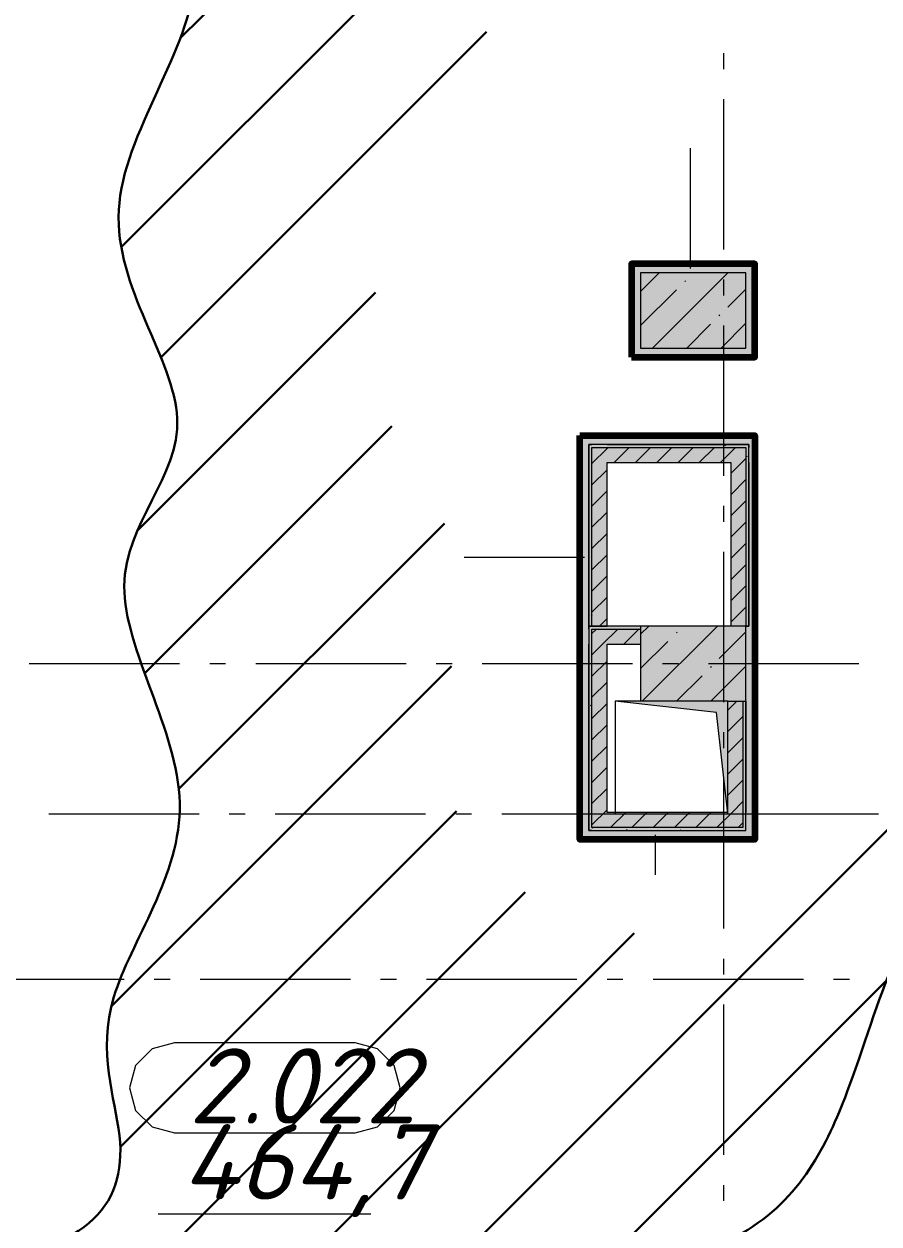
# Model space of a CAD drawing. Header units: millimetres. Extents: x -537608 to 253996, y -217170 to 186033.
# Drawn here: x -281462 to -275776, y 17471 to 25455 of the extents above; entities that cross this region are included whole.
import ezdxf

# ---------------------------------------------------------------- set-up
doc = ezdxf.new("R2010")
doc.units = ezdxf.units.MM
doc.layers.add('16) Лак 1.6м', color=160, linetype='Continuous', lineweight=90)
doc.layers.add('2) окраска коммуникации', color=152, linetype='Continuous', lineweight=30)
doc.layers.add('PDF _Геометрия', color=7, linetype='Continuous')
doc.layers.add('PDF _Текст', color=7, linetype='Continuous')
doc.layers.add('PDF _Сплошная заливка', color=7, linetype='Continuous', true_color=0xffffff)
doc.styles.add('PDF ISOCPEUR Italic', font='isocpeui.ttf')

msp = doc.modelspace()

# ---------------------------------------------------------------- hatches: boundary and pattern name
at = {"layer": '2) окраска коммуникации'}
h = msp.add_hatch(dxfattribs=at)
h.set_pattern_fill('ANSI31', color=5, scale=222)
h.set_pattern_definition([(45, (-305519.1207057401, -20669.70725479615), (-498.404214719338, 498.404214719338), [])])
edge = h.paths.add_edge_path()
edge.add_spline(control_points=[(-290778.1295418454, 11066.73725550275), (-290387.3432222666, 10570.64956164246), (-289743.0727939522, 11066.73725550275), (-288919.2533206891, 10560.09502494372), (-288105.9940039013, 11182.84275210756), (-286954.7584622179, 10760.64031071276), (-286007.4205449632, 10940.02898327531), (-285042.7477676743, 10616.4758401128), (-284130.9316466053, 11012.66351929682), (-281975.2535672687, 10728.45236448853), (-280376.2745304737, 10966.16539146788), (-279268.5103913055, 11271.04947029478), (-278118.4513044439, 10949.64111317335), (-276985.3064717367, 10882.03391194695), (-275953.6378516486, 10645.40870765447), (-275395.5217863466, 9715.80969079132), (-275395.5217863466, 8271.049470294769), (-275157.9741394991, 7191.990446720993), (-275614.6139921821, 6955.365242428517), (-274802.8089473837, 5738.435620353113), (-275817.5648653687, 5129.970809315353), (-275327.2936148814, 3468.32095605044), (-275716.284211203, 2758.444644058261), (-275293.4682106751, 2171.049470294798), (-273991.1979089876, 1727.434825355442), (-273974.2852068844, 2606.328441298821), (-273078.354413281, 3011.971648657254), (-273078.354413281, 4702.152378432475), (-273720.5962273882, 5040.188384564499), (-273078.354413281, 5733.162197135294), (-273720.5962273882, 6578.252911580283), (-273078.354413281, 7271.226724151078), (-273805.1597379039, 8271.049470294769), (-273078.354413281, 9012.112854846077), (-274291.2526209565, 9488.117833320925), (-274291.2526209565, 9164.229057605517), (-275005.9538269726, 9367.050661284731), (-275005.9538269726, 9971.049470294914), (-275073.6046353852, 10786.80188703947), (-275073.6046353852, 11271.04947029477), (-274668.013299255, 12503.44621075098), (-274837.1387682355, 13297.83082516133), (-275344.516727228, 13652.76863159998), (-276004.1090051488, 13838.68843497268), (-276985.0410709787, 13838.68843497268), (-277813.7588178802, 13821.78663466605), (-278642.4765647816, 14041.5100386519), (-279014.5544589998, 14768.28815095071), (-278845.4274379684, 16002.11957333274), (-278185.8367120985, 17021.04947029478), (-276443.2448242154, 17292.77574880551), (-275935.8653131717, 18408.29456904137), (-275682.1763336755, 19337.89358590452), (-275310.0999915081, 19659.02849084479), (-275479.2254604886, 20622.4311083212), (-274684.3331177936, 20656.23470893446), (-273872.526520944, 20842.15451230705), (-273940.1773293568, 22126.69133560897), (-274481.0718343636, 22725.7502556256), (-273331.0142995532, 24399.02918509419), (-274379.5971737959, 25075.10119735836), (-273331.0142995532, 26038.50451394953), (-274075.1700879899, 26985.00533111931), (-273078.354413281, 28523.06915902023), (-273078.354413281, 28523.06915902023), (-273345.9962499433, 29714.537717836), (-274039.4123800195, 30880.7626381065), (-275206.382616933, 30238.49422645559), (-276187.3146827629, 30745.54823565369), (-277354.2849196764, 30153.98522492256), (-279011.7204134791, 30982.17343994616), (-280026.4778835152, 30677.94103442728), (-281278.0100788933, 29934.26112182184), (-280499.3584001249, 28301.04947029485), (-281142.0364238914, 27038.3862445215), (-279890.5042285133, 25838.35842275272), (-281260.4253386136, 24180.04947029485), (-280059.6296974938, 22745.3282675294), (-281159.2859211085, 21829.04947029485), (-280076.8791947109, 20222.53182846601), (-281092.8162236715, 18916.62656016208), (-280737.6525836075, 18003.92934360544), (-280923.690754691, 17429.26743406607), (-281752.4085015923, 17141.93682885382), (-283156.1550158989, 17665.89333747341), (-283714.2710812009, 17125.03502854719), (-284813.592061753, 17750.40233900633), (-285185.6684039201, 17108.13322824056), (-286132.7750655437, 17801.10773992622), (-287328.3544132805, 16388.25048558218), (-285898.1716598534, 14701.76108214785), (-286388.6369167427, 13644.84066934502), (-285779.7842971823, 13214.04947029485), (-286591.5893419807, 12701.04947029479), (-286591.5893419807, 11811.55253060385), (-287690.9087704814, 11727.04352907082), (-288012.2485583902, 12132.68673642936), (-288722.5773905696, 11760.84712968408), (-289229.9569016132, 12453.82164136963), (-289940.2857337925, 11963.66873336329), (-290684.4415222293, 11777.74892999071), (-290778.1295418454, 11066.73725550275)], knot_values=[0, 0, 0, 0, 1, 2, 3, 4, 5, 6, 7, 8, 9, 10, 11, 12, 13, 14, 15, 16, 17, 18, 19, 20, 21, 22, 23, 24, 25, 26, 27, 28, 29, 30, 31, 32, 33, 34, 35, 36, 37, 38, 39, 40, 41, 42, 43, 44, 45, 46, 47, 48, 49, 50, 51, 52, 53, 54, 55, 56, 57, 58, 59, 60, 61, 62, 63, 64, 65, 66, 67, 68, 69, 70, 71, 72, 73, 74, 75, 76, 77, 78, 79, 80, 81, 82, 83, 84, 85, 86, 87, 88, 89, 90, 91, 92, 93, 94, 95, 96, 97, 98, 99, 99, 99, 99], degree=3, periodic=0)
edge = h.paths.add_edge_path(flags=16)
edge.add_arc((-282974.131416871, 12518.01710380639), 1274.567205917258, 125.00000004974521, 234.99999995025502, ccw=False)
edge.add_arc((-283038.6718286237, 14513.97250692987), 1162.044431998314, 125.0000000497451, 234.9999999502549, ccw=False)
edge.add_arc((-282295.866379925, 15202.92320276394), 1433.645541916495, 59.43173917583039, 169.4317390763406, ccw=False)
edge.add_arc((-282677.7619326952, 14748.50929600756), 2021.488717905952, -53.33912159542018, 56.66087830508968, ccw=False)
edge.add_arc((-282413.833053277, 12555.55064106403), 1102.633641852591, -78.79029658103138, 31.20970331947842, ccw=False)
edge.add_arc((-282952.3368390173, 12001.108425786), 919.0678340200262, 215.000000049745, 324.999999950255, ccw=False)
edge = h.paths.add_edge_path(flags=16)
edge.add_arc((-277532.2831400353, 20735.81904805778), 1174.761648407511, 125.0000000497451, 234.9999999502549, ccw=False)
edge.add_arc((-276960.5272288629, 23476.98792195341), 2171.587658382488, 125.0000000497451, 234.9999999502549, ccw=False)
edge.add_arc((-277291.7325825877, 26561.69859435377), 1594.148746454434, 125.00000004974521, 234.99999995025502, ccw=False)
edge.add_arc((-277094.170017662, 27873.72006977277), 1111.9458483979, 70.31799187557522, 180.3179917760853, ccw=False)
edge.add_arc((-276872.3716893117, 27774.88192752863), 1155.950819868962, -27.59113456386177, 82.40886533664792, ccw=False)
edge.add_arc((-276749.5728974249, 25951.74364315184), 1572.051704682641, -54.99999995025502, 54.9999999502549, ccw=False)
edge.add_arc((-276903.478506219, 23156.4449214603), 1840.377944830278, -54.9999999502549, 54.99999995025502, ccw=False)
edge.add_arc((-276968.8489957234, 21036.37149134816), 1277.401584025117, -81.3467366515178, 28.65326324899212, ccw=False)
edge.add_arc((-277491.3784936382, 20273.9631484444), 872.5123162488143, 215.0000000497448, 324.9999999502551, ccw=False)
at = {"layer": 'PDF _Сплошная заливка', "true_color": 0xff7d7d, "transparency": 33554559}
for points in [[(-276661.3527616887, 23298.99932976622), (-276601.352031275, 23298.99932976622), (-276601.352031275, 23859.00005631374), (-276661.3527616887, 23859.00005631374), (-276661.3527616887, 23799.00151288852)], [(-276661.3527616887, 23239.000786341), (-276601.352031275, 23239.000786341), (-276601.352031275, 23298.99932976622), (-277361.3514299752, 23298.99932976622), (-277361.3514299752, 23239.000786341)], [(-276641.3518362524, 22657.62993856533), (-276641.3518362524, 22717.63278541902), (-277765.1853867454, 22717.63278541902), (-277765.1853867454, 22657.62993856533), (-277585.185523589, 22657.62993856533)], [(-276601.352031275, 21449.00007776907), (-276581.3511058387, 21449.00007776907), (-276581.3511058387, 22717.63278541902), (-276641.3518362524, 22717.63278541902), (-276641.3518362524, 21449.00007776907)]]:
    msp.add_hatch(color=11, dxfattribs=at).paths.add_polyline_path(points)
at = {"layer": 'PDF _Сплошная заливка', "transparency": 33554559}
for points in [[(-276661.3527616887, 22637.62894258191), (-276641.3518362524, 22637.62894258191), (-276641.3518362524, 22657.62993856533), (-277685.1838014463, 22657.62993856533), (-277685.1838014463, 22637.62894258191), (-277585.185523589, 22637.62894258191)], [(-277685.1838014463, 21449.00007776907), (-277585.185523589, 21449.00007776907), (-277585.185523589, 22637.62894258191), (-277685.1838014463, 22637.62894258191), (-277685.1838014463, 21613.65800612071)], [(-276761.3510395437, 22537.62854828615), (-276661.3527616887, 22537.62854828615), (-276661.3527616887, 22637.62894258191), (-277585.185523589, 22637.62894258191), (-277585.185523589, 22537.62854828615)], [(-277361.3514299752, 21429.00126877417), (-277361.3514299752, 21449.00007776907), (-277705.184726878, 21449.00007776907), (-277705.184726878, 21429.00126877417), (-277685.1838014463, 21429.00126877417)], [(-277361.3514299752, 21329.00080393068), (-277361.3514299752, 21429.00126877417), (-277685.1838014463, 21429.00126877417), (-277685.1838014463, 21329.00080393068), (-277585.185523589, 21329.00080393068)], [(-276681.3515706859, 20109.34781645255), (-276661.3527616887, 20109.34781645255), (-276661.3527616887, 20949.00008163501), (-276681.3515706859, 20949.00008163501), (-276681.3515706859, 20189.69177124968)], [(-276681.3515706859, 20109.34781645255), (-276681.3515706859, 20209.34828129661), (-276781.35196498, 20209.34828129661), (-276782.5016153642, 20209.34828129661), (-277585.185523589, 20209.34828129661), (-277585.185523589, 20109.34781645255)]]:
    msp.add_hatch(color=256, dxfattribs=at).paths.add_polyline_path(points)

# ---------------------------------------------------------------- linework, layer by layer
at = {"layer": '16) Лак 1.6м'}
for points in [[(-277421.3520898404, 23239.000786341), (-276601.352031275, 23239.000786341), (-276601.352031275, 23859.00005631374), (-277421.3520898404, 23859.00005631374)], [(-277765.1853867454, 22717.63278541902), (-276601.352031275, 22717.63278541902), (-276601.352031275, 20029.3483475922), (-277765.1853867454, 20029.3483475922)]]:
    msp.add_lwpolyline(points, close=True, dxfattribs=at)
at = {"layer": '2) окраска коммуникации'}
msp.add_open_spline([(-290778.1295418454, 11066.73725550275), (-290387.3432222666, 10570.64956164246), (-289743.0727939522, 11066.73725550275), (-288919.2533206891, 10560.09502494372), (-288105.9940039013, 11182.84275210756), (-286954.7584622179, 10760.64031071276), (-286007.4205449632, 10940.02898327531), (-285042.7477676743, 10616.4758401128), (-284130.9316466053, 11012.66351929682), (-281975.2535672687, 10728.45236448853), (-280376.2745304737, 10966.16539146788), (-279268.5103913055, 11271.04947029478), (-278118.4513044439, 10949.64111317335), (-276985.3064717367, 10882.03391194695), (-275953.6378516486, 10645.40870765447), (-275395.5217863466, 9715.80969079132), (-275395.5217863466, 8271.049470294769), (-275157.9741394991, 7191.990446720993), (-275614.6139921821, 6955.365242428517), (-274802.8089473837, 5738.435620353113), (-275817.5648653687, 5129.970809315353), (-275327.2936148814, 3468.32095605044), (-275716.284211203, 2758.444644058261), (-275293.4682106751, 2171.049470294798), (-273991.1979089876, 1727.434825355442), (-273974.2852068844, 2606.328441298821), (-273078.354413281, 3011.971648657254), (-273078.354413281, 4702.152378432475), (-273720.5962273882, 5040.188384564499), (-273078.354413281, 5733.162197135294), (-273720.5962273882, 6578.252911580283), (-273078.354413281, 7271.226724151078), (-273805.1597379039, 8271.049470294769), (-273078.354413281, 9012.112854846077), (-274291.2526209565, 9488.117833320925), (-274291.2526209565, 9164.229057605517), (-275005.9538269726, 9367.050661284731), (-275005.9538269726, 9971.049470294914), (-275073.6046353852, 10786.80188703947), (-275073.6046353852, 11271.04947029477), (-274668.013299255, 12503.44621075098), (-274837.1387682355, 13297.83082516133), (-275344.516727228, 13652.76863159998), (-276004.1090051488, 13838.68843497268), (-276985.0410709787, 13838.68843497268), (-277813.7588178802, 13821.78663466605), (-278642.4765647816, 14041.5100386519), (-279014.5544589998, 14768.28815095071), (-278845.4274379684, 16002.11957333274), (-278185.8367120985, 17021.04947029478), (-276443.2448242154, 17292.77574880551), (-275935.8653131717, 18408.29456904137), (-275682.1763336755, 19337.89358590452), (-275310.0999915081, 19659.02849084479), (-275479.2254604886, 20622.4311083212), (-274684.3331177936, 20656.23470893446), (-273872.526520944, 20842.15451230705), (-273940.1773293568, 22126.69133560897), (-274481.0718343636, 22725.7502556256), (-273331.0142995532, 24399.02918509419), (-274379.5971737959, 25075.10119735836), (-273331.0142995532, 26038.50451394953), (-274075.1700879899, 26985.00533111931), (-273078.354413281, 28523.06915902023), (-273078.354413281, 28523.06915902023), (-273345.9962499433, 29714.537717836), (-274039.4123800195, 30880.7626381065), (-275206.382616933, 30238.49422645559), (-276187.3146827629, 30745.54823565369), (-277354.2849196764, 30153.98522492256), (-279011.7204134791, 30982.17343994616), (-280026.4778835152, 30677.94103442728), (-281278.0100788933, 29934.26112182184), (-280499.3584001249, 28301.04947029485), (-281142.0364238914, 27038.3862445215), (-279890.5042285133, 25838.35842275272), (-281260.4253386136, 24180.04947029485), (-280059.6296974938, 22745.3282675294), (-281159.2859211085, 21829.04947029485), (-280076.8791947109, 20222.53182846601), (-281092.8162236715, 18916.62656016208), (-280737.6525836075, 18003.92934360544), (-280923.690754691, 17429.26743406607), (-281752.4085015923, 17141.93682885382), (-283156.1550158989, 17665.89333747341), (-283714.2710812009, 17125.03502854719), (-284813.592061753, 17750.40233900633), (-285185.6684039201, 17108.13322824056), (-286132.7750655437, 17801.10773992622), (-287328.3544132805, 16388.25048558218), (-285898.1716598534, 14701.76108214785), (-286388.6369167427, 13644.84066934502), (-285779.7842971823, 13214.04947029485), (-286591.5893419807, 12701.04947029479), (-286591.5893419807, 11811.55253060385), (-287690.9087704814, 11727.04352907082), (-288012.2485583902, 12132.68673642936), (-288722.5773905696, 11760.84712968408), (-289229.9569016132, 12453.82164136963), (-289940.2857337925, 11963.66873336329), (-290684.4415222293, 11777.74892999071), (-290778.1295418454, 11066.73725550275)], degree=3, dxfattribs=at)
at = {"layer": 'PDF _Геометрия', "color": 253, "lineweight": 9, "true_color": 0xaaaaaa}
for p, q in [((-276811.3512366919, 25259.75952304447), (-276811.3512366919, 25153.92459661474)), ((-276811.3512366919, 24953.92373747519), (-276811.3512366919, 23953.92381575508)), ((-276811.3512366919, 23753.92726004428), (-276811.3512366919, 23648.09233361454)), ((-276811.3512366919, 23448.09147447528), (-276811.3512366919, 22448.09148220688)), ((-276811.3512366919, 22248.09281005557), (-276811.3512366919, 22142.25781307783)), ((-276811.3512366919, 21942.2591409268), (-276811.3512366919, 20942.25914865868)), ((-281427.2876863469, 21199.34774029916), (-280427.2876940787, 21199.34774029916)), ((-280227.2868349375, 21199.34774029916), (-280121.4540954994, 21199.34774029916)), ((-279921.4532363581, 21199.34774029916), (-278921.45324409, 21199.34774029916)), ((-278721.4545719387, 21199.34774029916), (-278615.6196455084, 21199.34774029916)), ((-278415.6209028085, 21199.34774029916), (-277415.620981089, 21199.34774029916)), ((-277215.6201219523, 21199.34774029916), (-277109.7873119611, 21199.34774029916)), ((-276909.7864528198, 21199.34774029916), (-275909.7865311003, 21199.34774029916)), ((-276781.35196498, 20949.00008163501), (-277531.3509009609, 20949.00008163501)), ((-277531.3509009609, 20949.00008163501), (-277531.3509009609, 20199.00114565403)), ((-276856.3522607011, 20873.99978591333), (-277531.3509009609, 20949.00008163501)), ((-276781.35196498, 20199.00114565403), (-276781.35196498, 20949.00008163501)), ((-276781.35196498, 20199.00114565403), (-276856.3522607011, 20873.99978591333)), ((-276811.3512366919, 20742.25828951913), (-276811.3512366919, 20636.42555007763)), ((-276811.3512366919, 20436.42469093837), (-276811.3512366919, 19436.42469866997)), ((-281296.9542576993, 20199.34781857876), (-280296.9543359775, 20199.34781857876)), ((-280096.9555932799, 20199.34781857876), (-279991.1206668495, 20199.34781857876)), ((-279791.1219946982, 20199.34781857876), (-278791.1220024301, 20199.34781857876)), ((-278591.1211432911, 20199.34781857876), (-278485.2884038507, 20199.34781857876)), ((-278285.2875447118, 20199.34781857876), (-277285.2875524437, 20199.34781857876)), ((-277531.3509009609, 20199.00114565403), (-276781.35196498, 20199.00114565403)), ((-277085.2866933024, 20199.34781857876), (-276979.4539538598, 20199.34781857876)), ((-276779.4552111644, 20199.34781857876), (-275779.453102455, 20199.34781857876)), ((-276811.3512366919, 19236.42383953071), (-276811.3512366919, 19130.59110008921)), ((-281796.7476187105, 19099.34743201487), (-280796.7476264424, 19099.34743201487)), ((-280596.7467673012, 19099.34743201487), (-280490.9139573145, 19099.34743201487)), ((-280290.9130981733, 19099.34743201487), (-279290.9131764537, 19099.34743201487)), ((-279090.9144337538, 19099.34743201487), (-278985.0795073258, 19099.34743201487)), ((-278785.0808351745, 19099.34743201487), (-277785.0808429063, 19099.34743201487)), ((-277585.0799837651, 19099.34743201487), (-277479.2472443225, 19099.34743201487)), ((-277279.2463851835, 19099.34743201487), (-276279.2463929154, 19099.34743201487)), ((-276079.2455337787, 19099.34743201487), (-275973.412794336, 19099.34743201487)), ((-276811.3512366919, 18930.59024094967), (-276811.3512366919, 17930.59024868154)), ((-280610.2780874106, 18636.47939367318), (-280720.0852195871, 18526.67014505732)), ((-280460.2774254175, 18676.6708070487), (-280610.2780874106, 18636.47939367318)), ((-279260.276644559, 18676.6708070487), (-280460.2774254175, 18676.6708070487)), ((-279110.2780990073, 18636.47939367318), (-279260.276644559, 18676.6708070487)), ((-279000.4688503917, 18526.67014505732), (-279110.2780990073, 18636.47939367318)), ((-280720.0852195871, 18526.67014505732), (-280760.276562416, 18376.67167005418)), ((-278960.277507565, 18376.67167005418), (-279000.4688503917, 18526.67014505732)), ((-280760.276562416, 18376.67167005418), (-280720.0852195871, 18226.67100806252)), ((-279000.4688503917, 18226.67100806252), (-278960.277507565, 18376.67167005418)), ((-280720.0852195871, 18226.67100806252), (-280610.2780874106, 18116.86387588688)), ((-279110.2780990073, 18116.86387588688), (-279000.4688503917, 18226.67100806252)), ((-280610.2780874106, 18116.86387588688), (-280460.2774254175, 18076.67034607086)), ((-280460.2774254175, 18076.67034607086), (-279260.276644559, 18076.67034607086)), ((-279260.276644559, 18076.67034607086), (-279110.2780990073, 18116.86387588688)), ((-276811.3512366919, 17730.59157653051), (-276811.3512366919, 17624.7566501005)), ((-280569.3160075662, 17538.63629473051), (-279156.4030233774, 17538.63629473051))]:
    msp.add_line(p, q, dxfattribs=at)
at = {"layer": 'PDF _Геометрия', "lineweight": 9}
for p, q in [((-277029.783539672, 23829.00078460127), (-277029.783539672, 24628.99984718212)), ((-277361.3514299752, 23859.00005631374), (-277421.3520898404, 23859.00005631374)), ((-277421.3520898404, 23859.00005631374), (-277421.3520898404, 23239.000786341)), ((-276661.3527616887, 23859.00005631374), (-277361.3514299752, 23859.00005631374)), ((-277361.3514299752, 23675.77502029779), (-277238.1271243713, 23799.00151288852)), ((-277361.3514299752, 23799.00151288852), (-277361.3514299752, 23298.99932976622)), ((-276661.3527616887, 23799.00151288852), (-277361.3514299752, 23799.00151288852)), ((-277281.9289732938, 23298.99932976622), (-276781.9289771609, 23799.00151288852)), ((-276601.352031275, 23859.00005631374), (-276661.3527616887, 23859.00005631374)), ((-276661.3527616887, 23298.99932976622), (-276661.3527616887, 23799.00151288852)), ((-276601.352031275, 23298.99932976622), (-276601.352031275, 23859.00005631374)), ((-277066.9844228717, 23742.04725722394), (-277062.2414801078, 23746.7880129991)), ((-277361.3514299752, 23447.67806313195), (-277124.0076039434, 23685.01977272406)), ((-276781.8600517546, 23570.96917770077), (-276661.3527616887, 23691.47865475348)), ((-276838.8853492631, 23513.94599662963), (-276834.1445934891, 23518.6868229528)), ((-277053.8298996874, 23298.99932976622), (-276895.9106467762, 23456.92288610623)), ((-276825.7329425224, 23298.99932976622), (-276661.3527616887, 23463.38169758764)), ((-277421.3520898404, 23239.000786341), (-277361.3514299752, 23239.000786341)), ((-277361.3514299752, 23298.99932976622), (-276661.3527616887, 23298.99932976622)), ((-277361.3514299752, 23239.000786341), (-276601.352031275, 23239.000786341)), ((-276601.352031275, 23239.000786341), (-276601.352031275, 23298.99932976622)), ((-276641.3518362524, 22717.63278541902), (-277765.1853867454, 22717.63278541902)), ((-277765.1853867454, 22717.63278541902), (-277765.1853867454, 22657.62993856533)), ((-276581.3511058387, 22717.63278541902), (-276641.3518362524, 22717.63278541902)), ((-276581.3511058387, 21449.00007776907), (-276581.3511058387, 22717.63278541902)), ((-277765.1853867454, 22657.62993856533), (-277765.1853867454, 20089.34907800565)), ((-277685.1838014463, 22657.62993856533), (-277705.184726878, 22657.62993856533)), ((-277705.184726878, 22657.62993856533), (-277705.184726878, 21449.00007776907)), ((-277705.184726878, 21449.00007776907), (-277705.184726878, 22657.62993856533)), ((-277705.184726878, 22657.62993856533), (-277685.1838014463, 22657.62993856533)), ((-277585.185523589, 22657.62993856533), (-277685.1838014463, 22657.62993856533)), ((-277685.1838014463, 21449.00007776907), (-277685.1838014463, 22637.62894258191)), ((-277685.1838014463, 22637.62894258191), (-277585.185523589, 22637.62894258191)), ((-277685.1838014463, 22530.76493231918), (-277585.185523589, 22630.76532661495)), ((-276641.3518362524, 22657.62993856533), (-277585.185523589, 22657.62993856533)), ((-277585.185523589, 22657.62993856533), (-276641.3518362524, 22657.62993856533)), ((-277585.185523589, 22630.76532661495), (-277578.3197206333, 22637.62894258191)), ((-277585.185523589, 22637.62894258191), (-276661.3527616887, 22637.62894258191)), ((-277536.8990081704, 22537.62854828615), (-277436.8986138763, 22637.62894258191)), ((-277395.475784972, 22537.62854828615), (-277295.4775071193, 22637.62894258191)), ((-277254.0546782151, 22537.62854828615), (-277154.0564003578, 22637.62894258191)), ((-277112.6335009072, 22537.62854828615), (-277012.6331066109, 22637.62894258191)), ((-276971.2123941458, 22537.62854828615), (-276871.2119998517, 22637.62894258191)), ((-276829.7912873888, 22537.62854828615), (-276729.7908930947, 22637.62894258191)), ((-276661.3527616887, 22637.62894258191), (-276661.3527616887, 22537.62854828615)), ((-276641.3518362524, 22637.62894258191), (-276641.3518362524, 22657.62993856533)), ((-276641.3518362524, 22657.62993856533), (-276641.3518362524, 22637.62894258191)), ((-276641.3518362524, 22537.62854828615), (-276641.3518362524, 22637.62894258191)), ((-277585.185523589, 21449.00007776907), (-277585.185523589, 22537.62854828615)), ((-277585.185523589, 22537.62854828615), (-276761.3510395437, 22537.62854828615)), ((-276761.3510395437, 22464.64768937257), (-276688.3701806318, 22537.62854828615)), ((-276761.3510395437, 22537.62854828615), (-276761.3510395437, 21449.00007776907)), ((-276688.3701806318, 22537.62854828615), (-276661.3527616887, 22564.64815421634)), ((-276661.3527616887, 22537.62854828615), (-276661.3527616887, 21449.00007776907)), ((-276641.3518362524, 21449.00007776907), (-276641.3518362524, 22537.62854828615)), ((-276641.3518362524, 22537.62854828615), (-276641.3518362524, 21449.00007776907)), ((-277685.1838014463, 22389.34382556051), (-277585.185523589, 22489.34210341577)), ((-276761.3510395437, 22323.2265826139), (-276661.3527616887, 22423.2291638979)), ((-277685.1838014463, 22247.92271880184), (-277585.185523589, 22347.92311309761)), ((-276761.3510395437, 22181.80547585522), (-276661.3527616887, 22281.80587015099)), ((-277685.1838014463, 22106.50161204317), (-277585.185523589, 22206.50200633865)), ((-276761.3510395437, 22040.38436909655), (-276661.3527616887, 22140.38476339204)), ((-277685.1838014463, 21965.08043473649), (-277585.185523589, 22065.08089958027)), ((-276761.3510395437, 21898.96326233788), (-276661.3527616887, 21998.96365663365)), ((-277735.1839985922, 21905.43068067651), (-278535.1852481627, 21905.43068067651)), ((-277685.1838014463, 21823.65932797782), (-277585.185523589, 21923.65760583308)), ((-276761.3510395437, 21757.5420850312), (-276661.3527616887, 21857.5425498747)), ((-277685.1838014463, 21682.23822121914), (-277585.185523589, 21782.2364990744)), ((-276761.3510395437, 21616.12097827253), (-276661.3527616887, 21716.12144311631)), ((-277685.1838014463, 21540.81492747224), (-277585.185523589, 21640.81539231573)), ((-276761.3510395437, 21474.69987151386), (-276661.3527616887, 21574.69814936912)), ((-277635.5775443885, 21449.00007776907), (-277585.185523589, 21499.39428555706)), ((-277361.3514299752, 21449.00007776907), (-277705.184726878, 21449.00007776907)), ((-277705.184726878, 21449.00007776907), (-277705.184726878, 21429.00126877417)), ((-277705.184726878, 21449.00007776907), (-277685.1838014463, 21449.00007776907)), ((-277705.184726878, 21429.00126877417), (-277705.184726878, 21449.00007776907)), ((-277705.184726878, 21429.00126877417), (-277705.184726878, 21329.00080393068)), ((-277685.1838014463, 21449.00007776907), (-277585.185523589, 21449.00007776907)), ((-277685.1838014463, 21399.39382071329), (-277655.5784698247, 21429.00126877417)), ((-277685.1838014463, 21329.00080393068), (-277685.1838014463, 21429.00126877417)), ((-277685.1838014463, 21429.00126877417), (-277361.3514299752, 21429.00126877417)), ((-277614.1578279104, 21329.00080393068), (-277514.1573630655, 21429.00126877417)), ((-277472.7345341636, 21329.00080393068), (-277372.7362563063, 21429.00126877417)), ((-277361.3514299752, 21394.79084520324), (-277307.1400104197, 21449.00007776907)), ((-276661.3527616887, 21449.00007776907), (-277361.3514299752, 21449.00007776907)), ((-277361.3514299752, 21449.00007776907), (-277361.3514299752, 20949.00008163501)), ((-277350.9440463322, 20949.00008163501), (-276850.944050197, 21449.00007776907)), ((-277124.0076039434, 21404.0355976295), (-277119.2667776208, 21408.77642395267)), ((-276838.8853492631, 21232.96182153508), (-276661.3527616887, 21410.49447965864)), ((-276661.3527616887, 20949.00008163501), (-276661.3527616887, 21449.00007776907)), ((-276661.3527616887, 21449.00007776907), (-276641.3518362524, 21449.00007776907)), ((-276641.3518362524, 21449.00007776907), (-276661.3527616887, 21449.00007776907)), ((-276601.352031275, 20089.34907800565), (-276601.352031275, 21449.00007776907)), ((-276601.352031275, 21449.00007776907), (-276581.3511058387, 21449.00007776907)), ((-277705.184726878, 21329.00080393068), (-277705.184726878, 20089.34907800565)), ((-277705.184726878, 20089.34907800565), (-277705.184726878, 21329.00080393068)), ((-277685.1838014463, 21257.97271395461), (-277614.1578279104, 21329.00080393068)), ((-277685.1838014463, 20109.34781645255), (-277685.1838014463, 21329.00080393068)), ((-277585.185523589, 20209.34828129661), (-277585.185523589, 21329.00080393068)), ((-277585.185523589, 21329.00080393068), (-277361.3514299752, 21329.00080393068)), ((-277361.3514299752, 21166.69177159717), (-277181.032901452, 21347.01030011786)), ((-277685.1838014463, 21116.55160719594), (-277585.185523589, 21216.55200149171)), ((-276895.9106467762, 21175.93652402344), (-276891.1677040122, 21180.67735034688)), ((-276894.7458991172, 20949.00008163501), (-276661.3527616887, 21182.39540605285)), ((-277122.8449727258, 20949.00008163501), (-276952.9338278479, 21118.91122651207)), ((-277685.1838014463, 20975.13050043727), (-277585.185523589, 21075.13089473304)), ((-277685.1838014463, 20833.7093936786), (-277585.185523589, 20933.70978797437)), ((-276781.35196498, 20889.01444849575), (-276721.3642153996, 20949.00008163501)), ((-276781.35196498, 20949.00008163501), (-276661.3527616887, 20949.00008163501)), ((-276681.3515706859, 20949.00008163501), (-276681.3515706859, 20209.34828129661)), ((-276666.6490125008, 20949.00008163501), (-276663.0708173958, 20952.57827674081)), ((-276661.3527616887, 20209.34828129661), (-276661.3527616887, 20949.00008163501)), ((-276661.3527616887, 20949.00008163501), (-276661.3527616887, 20209.34828129661)), ((-276781.35196498, 20747.59115474884), (-276681.3515706859, 20847.59161959233)), ((-277685.1838014463, 20692.28821637192), (-277585.185523589, 20792.28649422746)), ((-276781.35196498, 20606.17004798989), (-276681.3515706859, 20706.17051283367)), ((-277685.1838014463, 20550.86710961325), (-277585.185523589, 20650.8653874685)), ((-276781.35196498, 20464.7489412315), (-276681.3515706859, 20564.74940607499)), ((-277685.1838014463, 20409.44388641434), (-277585.185523589, 20509.44428071011)), ((-277685.1838014463, 20268.02270910767), (-277585.185523589, 20368.02317395116)), ((-276781.35196498, 20323.32783447255), (-276681.3515706859, 20423.32822876831)), ((-276753.9104113969, 20209.34828129661), (-276681.3515706859, 20281.90712200964)), ((-277685.1838014463, 20126.601602349), (-277585.185523589, 20226.60206719277)), ((-276782.5016153642, 20209.34828129661), (-277585.185523589, 20209.34828129661)), ((-277561.0164100358, 20109.34781645255), (-277461.0160157394, 20209.34828129661)), ((-277419.5953032743, 20109.34781645255), (-277319.5949089802, 20209.34828129661)), ((-277278.1741965173, 20109.34781645255), (-277178.1738022232, 20209.34828129661)), ((-277136.753089758, 20109.34781645255), (-277036.7526249154, 20209.34828129661)), ((-276995.3319830011, 20109.34781645255), (-276895.3315181562, 20209.34828129661)), ((-276853.9108762396, 20109.34781645255), (-276753.9104113969, 20209.34828129661)), ((-276681.3515706859, 20209.34828129661), (-276681.3515706859, 20109.34781645255)), ((-276661.3527616887, 20109.34781645255), (-276661.3527616887, 20209.34828129661)), ((-276712.489698934, 20109.34781645255), (-276681.3515706859, 20140.48601525097)), ((-277765.1853867454, 20089.34907800565), (-277765.1853867454, 20029.3483475922)), ((-277705.184726878, 20089.34907800565), (-277685.1838014463, 20089.34907800565)), ((-277685.1838014463, 20089.34907800565), (-277705.184726878, 20089.34907800565)), ((-277585.185523589, 20109.34781645255), (-277685.1838014463, 20109.34781645255)), ((-277685.1838014463, 20089.34907800565), (-277585.185523589, 20089.34907800565)), ((-276681.3515706859, 20109.34781645255), (-277585.185523589, 20109.34781645255)), ((-277585.185523589, 20089.34907800565), (-276661.3527616887, 20089.34907800565)), ((-277585.185523589, 20089.34907800565), (-276661.3527616887, 20089.34907800565)), ((-277265.7882233631, 20059.34761930495), (-277265.7882233631, 19793.19727677789)), ((-276661.3527616887, 20089.34907800565), (-276661.3527616887, 20109.34781645255)), ((-276661.3527616887, 20089.34907800565), (-276661.3527616887, 20109.34781645255)), ((-276601.352031275, 20029.3483475922), (-276601.352031275, 20089.34907800565)), ((-277765.1853867454, 20029.3483475922), (-276601.352031275, 20029.3483475922))]:
    msp.add_line(p, q, dxfattribs=at)
at = {"layer": 'PDF _Геометрия', "color": 8, "lineweight": 9, "true_color": 0x787878}
for p, q in [((-276799.0427958043, 22651.39927935075), (-276802.3949550815, 22645.59494176518)), ((-276652.0024694394, 22572.94128452538), (-276655.3546287166, 22578.74999608742)), ((-277685.1838014463, 22335.75894288984), (-277685.9244144631, 22334.4757451218)), ((-277686.2193756948, 21521.16490784229), (-277689.5714644258, 21515.35845381649)), ((-277704.2137040604, 21144.22350003346), (-277705.184726878, 21145.9071283103)), ((-277690.6006188084, 20917.44854204155), (-277693.954894527, 20923.25506661536)), ((-276681.1620787272, 20823.5775705649), (-276681.3515706859, 20823.24818190289)), ((-277703.4795814602, 20475.27258799678), (-277705.184726878, 20472.31655579791)), ((-277680.1092830307, 20109.34781645255), (-277683.2547366399, 20103.90087508971)), ((-277453.1254323786, 20096.09424386273), (-277456.4797080972, 20090.28771928892)), ((-277095.1794997564, 20089.34907800565), (-277097.9654407007, 20094.17385646185))]:
    msp.add_line(p, q, dxfattribs=at)
at = {"layer": 'PDF _Сплошная заливка', "color": 11, "lineweight": 35, "true_color": 0xff7d7d, "transparency": 33554559}
for points in [[(-277361.3514299752, 23239.000786341), (-277361.3514299752, 23859.00005631374), (-277421.3520898404, 23239.000786341), (-277421.3520898404, 23859.00005631374)], [(-276661.3527616887, 23799.00151288852), (-276661.3527616887, 23859.00005631374), (-277361.3514299752, 23799.00151288852), (-277361.3514299752, 23859.00005631374)], [(-277705.184726878, 20089.34907800565), (-277705.184726878, 22657.62993856533), (-277765.1853867454, 20089.34907800565), (-277765.1853867454, 22657.62993856533)], [(-276601.352031275, 20089.34907800565), (-276601.352031275, 21449.00007776907), (-276661.3527616887, 20089.34907800565), (-276661.3527616887, 21449.00007776907)], [(-276601.352031275, 20029.3483475922), (-276601.352031275, 20089.34907800565), (-277765.1853867454, 20029.3483475922), (-277765.1853867454, 20089.34907800565)]]:
    msp.add_solid(points, dxfattribs=at)
at = {"layer": 'PDF _Сплошная заливка', "lineweight": 35, "transparency": 33554559}
for points in [[(-277361.3514299752, 23298.99932976622), (-276661.3527616887, 23298.99932976622), (-277361.3514299752, 23799.00151288852), (-276661.3527616887, 23799.00151288852)], [(-277685.1838014463, 21449.00007776907), (-277685.1838014463, 22657.62993856533), (-277705.184726878, 21449.00007776907), (-277705.184726878, 22657.62993856533)], [(-276641.3518362524, 21449.00007776907), (-276641.3518362524, 22637.62894258191), (-276661.3527616887, 21449.00007776907), (-276661.3527616887, 22637.62894258191)], [(-276661.3527616887, 21449.00007776907), (-276661.3527616887, 22537.62854828615), (-276761.3510395437, 21449.00007776907), (-276761.3510395437, 22537.62854828615)], [(-277685.1838014463, 20089.34907800565), (-277685.1838014463, 21429.00126877417), (-277705.184726878, 20089.34907800565), (-277705.184726878, 21429.00126877417)], [(-277361.3514299752, 20949.00008163501), (-276661.3527616887, 20949.00008163501), (-277361.3514299752, 21449.00007776907), (-276661.3527616887, 21449.00007776907)], [(-277585.185523589, 20109.34781645255), (-277585.185523589, 21329.00080393068), (-277685.1838014463, 20109.34781645255), (-277685.1838014463, 21329.00080393068)], [(-276681.3515706859, 20209.34828129661), (-276681.3515706859, 20949.00008163501), (-276781.35196498, 20209.34828129661), (-276781.35196498, 20949.00008163501)], [(-277685.1838014463, 20089.34907800565), (-276661.3527616887, 20089.34907800565), (-277685.1838014463, 20109.34781645255), (-276661.3527616887, 20109.34781645255)]]:
    msp.add_solid(points, dxfattribs=at)
at = {"layer": 'PDF _Сплошная заливка', "color": 254, "lineweight": 35, "true_color": 0xe2e2e2, "transparency": 33554559}
msp.add_solid([(-276781.35196498, 20199.00114565403), (-276781.35196498, 20949.00008163501), (-276856.3522607011, 20873.99978591333), (-277531.3509009609, 20949.00008163501)], dxfattribs=at)

# ---------------------------------------------------------------- texts
at = {"layer": 'PDF _Текст', "char_height": 500, "attachment_point": 4, "style": 'PDF ISOCPEUR Italic'}
for s, insert in [('2.022', (-280367.6056721571, 18389.95538111257)), ('464,7', (-280414.608973271, 17826.01049771591))]:
    msp.add_mtext(s, dxfattribs=dict(at, insert=insert))

doc.saveas('drawing.dxf')
